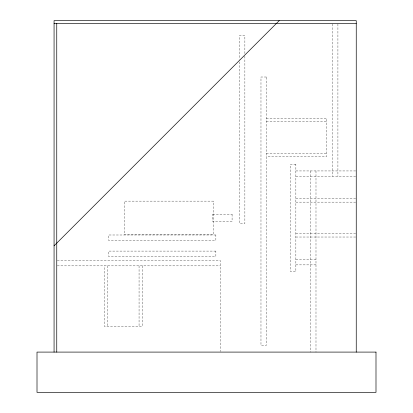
<?xml version="1.0" encoding="UTF-8"?>
<svg xmlns="http://www.w3.org/2000/svg" width="413" height="413" viewBox="0 0 413 413"><rect width="100%" height="100%" fill="white"/><g stroke="black" fill="none" stroke-linecap="round" stroke-linejoin="round"><path stroke-width="0.31" stroke-dasharray="2.06 1.55" d="M266.344 118.273L326.729 118.273L326.729 156.517L266.344 156.517M266.344 121.628L326.729 121.628M266.344 153.161L326.729 153.161M295.863 170.941L356.249 170.941M295.863 176.31L356.249 176.31M295.863 198.782L356.249 198.782M295.863 202.138L356.249 202.138M212.7 214.27L232.085 214.27M295.863 233.675L356.249 233.675M295.863 237.026L356.249 237.026M295.863 259.503L315.991 259.503M57.242 260.489L220.31 260.489L220.31 351.453M295.863 264.872L315.991 264.872M57.242 265.853L220.31 265.853M337.917 23.975L337.917 176.31M332.548 23.975L332.548 176.31M315.991 170.941L315.991 352.093M310.628 170.941L310.628 352.093M244.873 53.571L244.873 35.559L239.504 35.559L239.504 59.364M244.873 56.147L244.873 223.423L239.504 223.423L239.504 61.935M232.085 214.275L232.085 221.533L212.7 221.544L212.7 214.275M142.418 265.853L142.418 326.239L104.174 326.239L104.174 265.853M139.062 265.853L139.062 326.239M107.53 265.853L107.53 326.239M266.344 77.009L260.975 77.009L260.975 345.387L266.344 345.387L266.344 77.009M295.863 164.229L290.499 164.229L290.499 271.578L295.863 271.578L295.863 164.229M213.573 201.131L124.22 201.131L124.22 234.677L213.573 234.677L213.573 201.131M215.865 234.992L108.516 234.992L108.516 240.361L215.865 240.361L215.865 234.992M215.865 251.094L108.516 251.094L108.516 256.463L215.865 256.463L215.865 251.094"/><path stroke-width="0.62" d="M54.067 245.802L279.219 20.65M54.067 23.335L356.249 23.335M356.249 352.093L356.249 20.65L54.067 20.65L54.067 352.093M56.751 23.335L56.751 352.093M375.995 352.093L37.005 352.093L37.005 392.35L375.995 392.35L375.995 352.093"/></g></svg>
